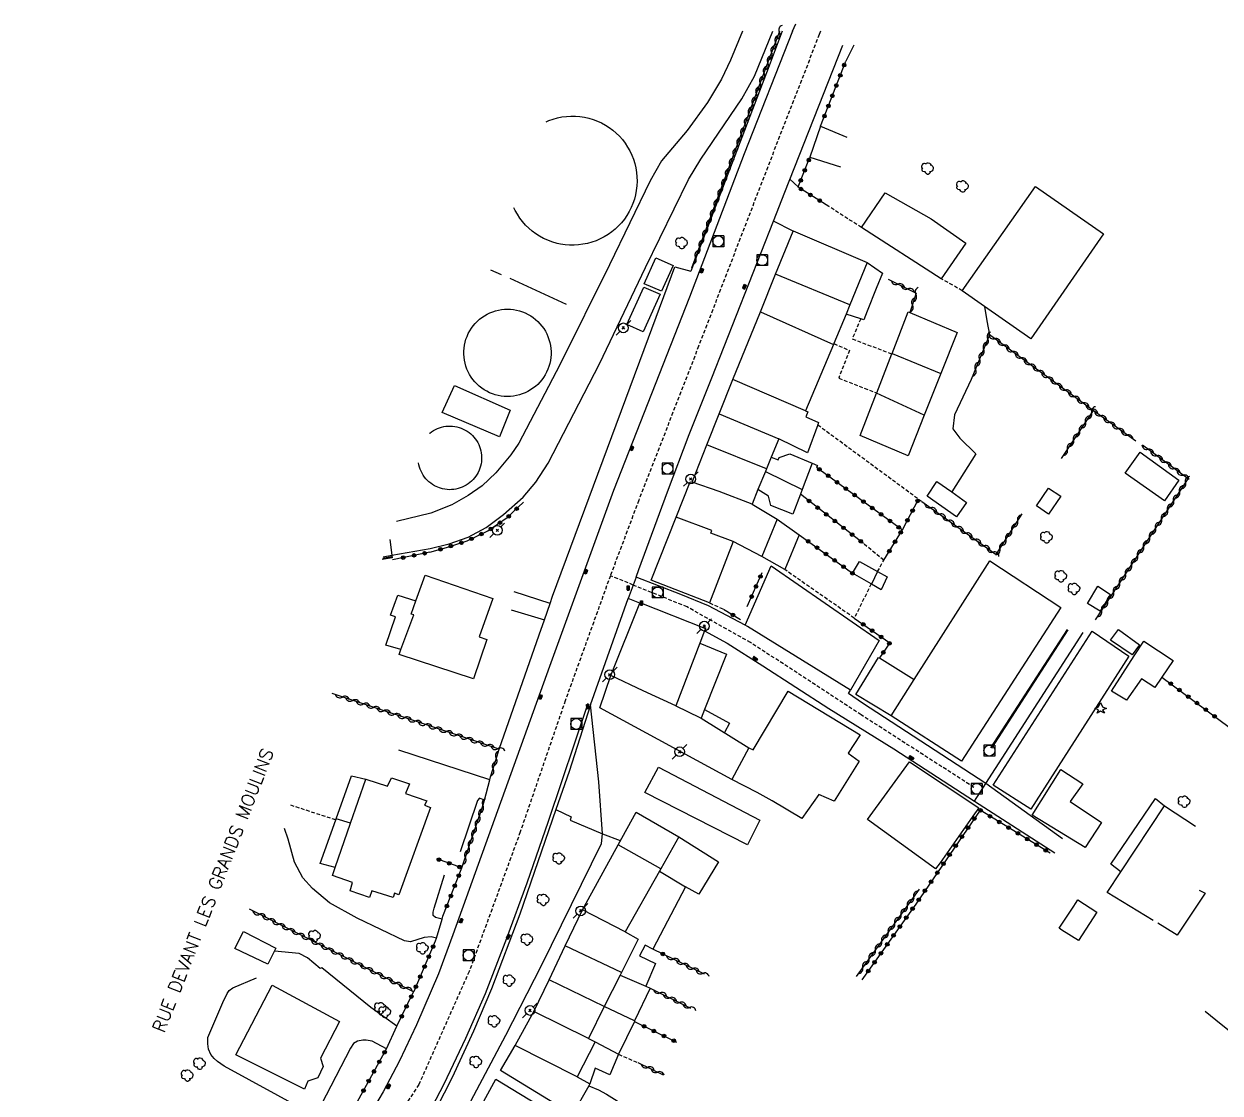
# Model space of a CAD drawing. Header units: millimetres. Extents: x 267000 to 268000, y 124999 to 126000.
# Drawn here: x 267733.1 to 267897.3, y 125525.2 to 125672 of the extents above; entities that cross this region are included whole.
import ezdxf
from ezdxf.enums import TextEntityAlignment as Align

# ---------------------------------------------------------------- set-up
doc = ezdxf.new("R2010")
doc.units = ezdxf.units.MM
doc.linetypes.add('DASHED', pattern=[0.75, 0.5, -0.25])
doc.layers.get('0').update_dxf_attribs({"linetype": 'CONTINUOUS'})
for name, color, linetype in [('W0001', 6, 'DASHED'), ('W0004', 5, 'CONTINUOUS'), ('W0006', 2, 'CONTINUOUS'), ('W0008', 7, 'CONTINUOUS'), ('W0010', 4, 'CONTINUOUS'), ('W0014', 7, 'CONTINUOUS'), ('W0017', 7, 'CONTINUOUS'), ('W0101', 7, 'CONTINUOUS'), ('W0104', 1, 'CONTINUOUS'), ('W0105', 7, 'CONTINUOUS'), ('W0112', 1, 'DASHED'), ('W0120', 7, 'CONTINUOUS'), ('W0300', 7, 'CONTINUOUS'), ('W0303', 7, 'CONTINUOUS'), ('W0310', 3, 'CONTINUOUS'), ('W0323', 7, 'CONTINUOUS'), ('W0401', 7, 'CONTINUOUS'), ('W0420', 7, 'CONTINUOUS'), ('W0473', 7, 'CONTINUOUS'), ('W0989', 7, 'CONTINUOUS'), ('W1102', 7, 'CONTINUOUS')]:
    doc.layers.add(name, color=color, linetype=linetype)
doc.styles.get("Standard").update_dxf_attribs({"font": 'romans.shx', "width": 0.85})

# ---------------------------------------------------------------- blocks, each defined once
blk = doc.blocks.new('T401')
for p, q in [((-0.3, 0.3), (0, 0.3)), ((-0.3, -0.25), (-0.3, 0.3)), ((-0.3, 0.15), (0, 0.15)), ((-0.3, 0), (0, 0)), ((0, 0.3), (0, -0.25)), ((-0.3, -0.15), (0, -0.15)), ((-0.3, -0.25), (-0.3, -0.3)), ((-0.3, -0.3), (0, -0.3)), ((0, -0.3), (0, -0.25))]:
    blk.add_line(p, q)
blk = doc.blocks.new('T420')
for p, q in [((0.75, 0.75), (-0.75, 0.75)), ((-0.75, 0.75), (-0.75, -0.75)), ((0.75, 0.75), (0.75, -0.75)), ((0.75, -0.75), (-0.75, -0.75))]:
    blk.add_line(p, q)
blk.add_ellipse((0, 0), major_axis=(-0.53, 0.53), ratio=1, start_param=3.926991, end_param=10.210176)
blk = doc.blocks.new('T300')
for p, q in [((-0.8, 0.51), (-0.86, 0.34)), ((-0.86, 0.34), (-0.86, 0.17)), ((-0.86, 0.17), (-0.74, 0.06)), ((-0.69, 0.63), (-0.8, 0.51)), ((-0.8, -0.06), (-0.74, 0.06)), ((-0.74, 0.06), (-0.69, 0.11)), ((-0.57, 0.69), (-0.69, 0.63)), ((-0.46, 0.69), (-0.57, 0.69)), ((-0.29, 0.63), (-0.46, 0.69)), ((-0.29, 0.63), (-0.17, 0.74)), ((-0.23, 0.57), (-0.29, 0.63)), ((-0.17, 0.74), (-0.06, 0.8)), ((-0.06, 0.8), (0.06, 0.8)), ((0.06, 0.8), (0.23, 0.74)), ((0.23, 0.74), (0.34, 0.63)), ((0.34, 0.63), (0.4, 0.51)), ((0.46, 0.46), (0.34, 0.46)), ((0.4, 0.51), (0.4, 0.46)), ((0.57, 0.4), (0.46, 0.46)), ((0.57, 0.4), (0.69, 0.29)), ((0.69, 0.29), (0.74, 0.17)), ((0.74, 0.06), (0.69, -0.17)), ((0.74, 0.17), (0.74, 0.06)), ((-0.8, -0.17), (-0.8, -0.06)), ((-0.8, -0.23), (-0.8, -0.17)), ((-0.74, -0.34), (-0.8, -0.23)), ((-0.69, -0.4), (-0.74, -0.34)), ((-0.51, -0.46), (-0.69, -0.4)), ((-0.4, -0.46), (-0.51, -0.46)), ((-0.4, -0.46), (-0.34, -0.46)), ((-0.34, -0.46), (-0.34, -0.4)), ((-0.34, -0.51), (-0.34, -0.46)), ((-0.29, -0.63), (-0.34, -0.51)), ((-0.17, -0.74), (-0.29, -0.63)), ((-0.06, -0.8), (-0.17, -0.74)), ((0.06, -0.8), (-0.06, -0.8)), ((0.17, -0.74), (0.06, -0.8)), ((0.23, -0.69), (0.17, -0.74)), ((0.29, -0.46), (0.23, -0.46)), ((0.29, -0.63), (0.23, -0.69)), ((0.46, -0.4), (0.29, -0.46)), ((0.34, -0.51), (0.29, -0.63)), ((0.34, -0.51), (0.34, -0.46)), ((0.57, -0.34), (0.46, -0.4)), ((0.63, -0.29), (0.57, -0.34)), ((0.69, -0.17), (0.63, -0.29))]:
    blk.add_line(p, q)
blk = doc.blocks.new('T473')
for p, q in [((-0.166667, 0.166667), (0.166667, -0.166667)), ((-0.166667, -0.166667), (0.166667, 0.166667)), ((0.500001, 0.500001), (1.000002, 1.000002)), ((-1.000002, -1.000002), (-0.500001, -0.500001))]:
    blk.add_line(p, q)
blk.add_ellipse((0, 0), major_axis=(0.471405, 0.471405), ratio=1, start_param=5.4977871438, end_param=11.780972451)
blk = doc.blocks.new('T303')
for p, q in [((-0.77, 0), (-0.28, 0.21)), ((-0.28, -0.21), (-0.77, 0)), ((-0.28, 0.21), (0, 0.83)), ((0, 0.83), (0.28, 0.21)), ((0.28, 0.21), (0.83, 0)), ((0.83, 0), (0.28, -0.21)), ((-0.49, -0.63), (-0.28, -0.21)), ((0, -0.35), (-0.49, -0.63)), ((0.56, -0.63), (0, -0.35)), ((0.28, -0.21), (0.56, -0.63))]:
    blk.add_line(p, q)
blk = doc.blocks.new('t323o')
at = {"color": 0, "linetype": 'Continuous'}
for radius in [0.25, 0.15]:
    blk.add_circle((0, 0), radius, dxfattribs=at)
blk = doc.blocks.new('t310o')
at = {"color": 0, "linetype": 'Continuous'}
for centre, start, end in [((-0.5, 0.38), 216.8699, 323.1304), ((0.5, -0.37), 36.8699, 143.1303)]:
    blk.add_arc(centre, 0.625, start, end, dxfattribs=at)

msp = doc.modelspace()

# ---------------------------------------------------------------- linework, layer by layer
at = {"layer": 'W0001'}
for points in [[(267842.46, 125671), (267842.29, 125670.55)], [(267842.29, 125670.55), (267836.57, 125655.86), (267825.73, 125627.76), (267817.51, 125606.59), (267813.61, 125596.24), (267807.41, 125579.08), (267801.23, 125561.05), (267794.21, 125541.88), (267787.31, 125526.38), (267779.29, 125513.93), (267771.13, 125505.66)], [(267863.53, 125567.18), (267848.03, 125577.14), (267832.86, 125587.06), (267824.14, 125591.96), (267816.74, 125594.96), (267813.61, 125596.24)]]:
    msp.add_lwpolyline(points, dxfattribs=at)
at = {"layer": 'W0004'}
for points in [[(267817.15, 125596.02), (267816.74, 125594.96), (267816.05, 125593.12)], [(267865.87, 125572.62), (267876.39, 125588.87)], [(267865.97, 125572.56), (267876.49, 125588.81)], [(267769.77, 125500.55), (267773.07, 125503.19), (267773.34, 125503.42), (267776.8, 125506.38), (267780.41, 125510), (267782.69, 125512.85), (267785.59, 125516.95), (267787.48, 125520.17), (267790.8, 125526.49), (267793.77, 125532.74), (267796.46, 125538.88), (267799.38, 125546.45), (267802.2, 125554.09), (267805.1, 125562.55), (267810.56, 125578.76)], [(267810.87, 125578.52), (267807.93, 125569.34), (267806.14, 125564.16), (267801.16, 125549.77), (267797.31, 125539.52), (267794.82, 125533.71), (267791.89, 125527.36), (267788.59, 125520.9), (267785.69, 125516.06), (267781.96, 125510.96), (267777.98, 125506.79), (267776.98, 125505.93), (267773.69, 125503.07), (267772.81, 125502.31), (267770.03, 125500.12)]]:
    msp.add_lwpolyline(points, dxfattribs=at)
at = {"layer": 'W0006'}
for points in [[(267832.14, 125589.43), (267835.68, 125597.59), (267850.5, 125587.36), (267846.59, 125580.51)], [(267806.14, 125564.16), (267808.22, 125563.14), (267808.11, 125562.65), (267812.55, 125560.79)]]:
    msp.add_lwpolyline(points, dxfattribs=at)
at = {"layer": 'W0008'}
for points in [[(267838.64, 125671), (267839.06, 125672)], [(267826.55, 125588.68), (267829.63, 125586.97), (267834.53, 125583.85), (267843.6, 125578.02), (267852.51, 125572.45), (267863.6, 125565.27), (267865.18, 125567.69), (267848.24, 125578.75), (267846.32, 125580.05), (267846.59, 125580.51), (267832.46, 125589.27), (267832.14, 125589.43), (267827.1, 125592.1), (267823.29, 125593.66), (267817.15, 125596.02)], [(267812.55, 125560.79), (267812.01, 125567.93), (267810.87, 125578.52)]]:
    msp.add_lwpolyline(points, dxfattribs=at)
at = {"layer": 'W0010'}
for points in [[(267797.17, 125638.22), (267798.6, 125637.61)], [(267799.8, 125637.07), (267807.53, 125633.54)], [(267782.36, 125598.66), (267783.56, 125598.86)]]:
    msp.add_lwpolyline(points, dxfattribs=at)
at = {"layer": 'W0014'}
for points in [[(267838.64, 125671), (267831.99, 125654.15), (267824.47, 125634.5), (267814.04, 125607.93), (267805.27, 125583.79), (267791.99, 125546.92), (267790, 125541.59), (267787.01, 125534.57), (267784.66, 125529.63), (267782.43, 125525.38), (267780.04, 125521.36), (267778, 125518.35), (267775.52, 125515.22), (267772.66, 125512.15), (267769.17, 125509.04), (267759.71, 125501.37), (267750.93, 125494.61), (267738.51, 125486.04), (267731, 125481.06), (267728.35, 125478.97), (267724.06, 125475.31)], [(267837.22, 125671), (267835.4, 125666.26), (267824.66, 125638.04)], [(267817.15, 125596.02), (267817.51, 125597.09), (267821.47, 125607.74), (267824.45, 125615.62), (267827.55, 125623.42), (267836.01, 125644.93), (267837.57, 125648.88), (267845.52, 125669.1)], [(267847.02, 125669.09), (267845.94, 125666.91)], [(267842.47, 125657.94), (267841.02, 125653.7)], [(267798.33, 125572.42), (267803.83, 125588.13), (267804.55, 125590.18), (267805.34, 125592.44), (267805.68, 125593.41), (267818.84, 125628.91), (267822.47, 125638.63), (267824.66, 125638.04)], [(267810.87, 125578.52), (267816.05, 125593.12)], [(267817.64, 125592.49), (267816.05, 125593.12)], [(267796.14, 125564.77), (267796.32, 125565.43), (267797.05, 125568.21), (267797.16, 125568.61)], [(267815.14, 125477.15), (267803.25, 125484.68), (267786.98, 125494.5), (267780.57, 125498.57), (267780.51, 125498.74), (267780.67, 125498.96), (267782.5, 125502.09), (267782.8, 125502.64), (267785.58, 125507.69), (267789.27, 125514.33), (267799.25, 125533.15), (267804.17, 125542.73), (267812.4, 125559.48), (267812.55, 125560.79)], [(267812.55, 125560.79), (267814.97, 125559.9)], [(267789.61, 125546.12), (267789.72, 125546.48), (267790.5, 125549.09), (267790.62, 125549.48)], [(267782.85, 125531.27), (267784.31, 125534.39)]]:
    msp.add_lwpolyline(points, dxfattribs=at)
at = {"layer": 'W0017'}
for points in [[(267782.43, 125598.84), (267783.59, 125599.05), (267788.85, 125599.98), (267791.49, 125600.62), (267794.07, 125601.53), (267796.56, 125602.87), (267798.95, 125604.64), (267801.62, 125607.02), (267803.39, 125609.07), (267805.08, 125611.7), (267812.12, 125625.33), (267818.43, 125638.54), (267824.36, 125650.62), (267826.04, 125653.41), (267831.64, 125661.7), (267833.4, 125664.84), (267835.9, 125671)], [(267831.75, 125671), (267830.12, 125667.04), (267828.87, 125664.43), (267826.96, 125661.23), (267824.15, 125657.38), (267820.61, 125653.22), (267819.06, 125650.44), (267813.49, 125638.9), (267806.68, 125625.17), (267801.03, 125614.42), (267799.96, 125612.82), (267797.89, 125610.38), (267795.99, 125608.56), (267794.1, 125607.27), (267791.85, 125605.98), (267788.94, 125604.83), (267784.24, 125603.68)], [(267842.47, 125657.94), (267846.08, 125656.44)], [(267841.02, 125653.7), (267845.22, 125652.36)], [(267839.4, 125649.63), (267838.27, 125650.67)], [(267838.7, 125643.53), (267836.01, 125644.93)], [(267864.99, 125633.22), (267865.32, 125631.24), (267865.65, 125629.31)], [(267863.17, 125623.19), (267860.85, 125618.32), (267860.65, 125616.42), (267861.58, 125615.14), (267863.78, 125612.95), (267860.48, 125607.74)], [(267805.34, 125592.44), (267800.39, 125594.02)], [(267799.99, 125591.54), (267804.55, 125590.18)], [(267875.67, 125560.1), (267865.18, 125567.69), (267878.52, 125588.44)], [(267797.05, 125568.21), (267784.57, 125572.3)], [(267796.32, 125565.43), (267795.63, 125565.68), (267795.36, 125565.38), (267792.98, 125558.33)], [(267863.6, 125565.27), (267874.66, 125558.2)], [(267789.72, 125546.48), (267789, 125546.66), (267788.05, 125546.57), (267786.16, 125545.98), (267785.35, 125546.12), (267778.86, 125549.22), (267775.05, 125551.32), (267772.72, 125553.27), (267771.36, 125554.77), (267770.25, 125556.89), (267769.35, 125560.06), (267768.88, 125561.54)], [(267790.5, 125549.09), (267789.62, 125549.33), (267789.3, 125549.57), (267789.27, 125550.03), (267789.41, 125550.58), (267790.83, 125555.16)], [(267784.31, 125534.39), (267780.72, 125536.97), (267774.01, 125542.42), (267773.78, 125542.29), (267772.03, 125543.79), (267770.9, 125544.37), (267767.5, 125544.69)], [(267771.36, 125522.99), (267760.59, 125528.89), (267759.65, 125529.53), (267759.2, 125529.93), (267758.75, 125530.49), (267758.44, 125531.25), (267758.32, 125531.94), (267758.36, 125532.82), (267760.38, 125537.63), (267760.99, 125538.87), (267761.29, 125539.29), (267761.78, 125539.64), (267765.01, 125541.03)], [(267908.22, 125526.39), (267905.87, 125528.06), (267902.41, 125530.74), (267899.91, 125532.68), (267897.48, 125534.62), (267895.28, 125536.38)], [(267782.85, 125531.27), (267780.88, 125532.32), (267780.09, 125532.46), (267779.64, 125532.47), (267778.91, 125532.32), (267778.35, 125532), (267777.91, 125531.35), (267773.89, 125523.6)]]:
    msp.add_lwpolyline(points, dxfattribs=at)
at = {"layer": 'W0101'}
for points in [[(267871.32, 125628.78), (267864.99, 125633.22), (267861.93, 125635.37), (267871.97, 125649.66), (267881.33, 125643.2)], [(267854.48, 125612.7), (267847.9, 125615.51), (267850.17, 125621.31), (267850.18, 125621.34), (267852.27, 125626.68), (267852.29, 125626.74), (267854.52, 125632.47), (267854.73, 125632.38), (267861.23, 125629.62), (267858.99, 125624.01), (267856.7, 125618.26)], [(267830.44, 125623.2), (267830.44, 125623.2)], [(267840.41, 125618.88), (267840.41, 125618.88)], [(267824.84, 125609.08), (267824.84, 125609.08)], [(267833.06, 125606.04), (267833.06, 125606.04)], [(267830.46, 125600.94), (267830.46, 125600.94)], [(267794.8, 125582.06), (267784.62, 125585.43), (267784.86, 125586.12), (267786.64, 125590.86), (267786.28, 125590.97), (267786.92, 125592.78), (267788.17, 125596.3), (267797.47, 125593.11), (267795.59, 125587.84), (267796.66, 125587.46)], [(267813.69, 125582.52), (267813.69, 125582.52)], [(267822.59, 125578.35), (267822.59, 125578.35)], [(267783.79, 125552.04), (267780.86, 125552.98), (267780.52, 125552.06), (267777.88, 125552.96), (267778.19, 125554.1), (267775.46, 125555.06), (267775.84, 125556.17), (267777.94, 125562.26), (267780.02, 125568.28), (267782.99, 125567.34), (267783.54, 125568.48), (267786.04, 125567.65), (267785.47, 125566.35), (267788.39, 125565.32), (267788.09, 125564.74), (267788.9, 125564.43), (267784.58, 125552.42), (267783.99, 125552.63)], [(267863.39, 125563.21), (267863.39, 125563.21)], [(267858.9, 125556.82), (267858.9, 125556.82)], [(267809.77, 125550.38), (267809.77, 125550.38)], [(267815.64, 125547.34), (267815.64, 125547.34)], [(267891.43, 125546.89), (267891.43, 125546.89)], [(267803.12, 125536.42), (267803.12, 125536.42)], [(267800.56, 125531.74), (267800.56, 125531.74)], [(267810.59, 125532.69), (267810.59, 125532.69)], [(267773.83, 125530.01), (267773.83, 125530.01)], [(267772.08, 125526.84), (267772.08, 125526.84)], [(267809.06, 125527.45), (267809.06, 125527.45)]]:
    msp.add_lwpolyline(points, close=True, dxfattribs=at)
for points in [[(267830.44, 125623.2), (267834.21, 125632.47), (267836.3, 125637.62), (267838.7, 125643.53), (267838.73, 125643.58)], [(267838.73, 125643.58), (267848.89, 125639.23), (267846.5, 125633.42), (267845.97, 125632.13), (267844.28, 125628.11), (267844.23, 125627.99), (267840.41, 125618.88)], [(267824.84, 125609.08), (267826.86, 125614.19), (267828.57, 125618.48), (267830.44, 125623.2)], [(267840.41, 125618.88), (267840.74, 125618.74), (267840.44, 125618.05), (267842.2, 125617.27), (267842.09, 125616.96), (267840.67, 125613.12), (267836.72, 125615.01), (267835.7, 125612.51), (267835.04, 125610.9), (267834.9, 125610.55), (267833.88, 125608.06), (267833.06, 125606.04)], [(267827.23, 125592.5), (267819.21, 125595.62), (267822.63, 125604.26), (267824.57, 125609.15), (267824.84, 125609.08)], [(267833.06, 125606.04), (267836.52, 125604.02), (267834.42, 125598.89), (267830.46, 125600.94)], [(267830.46, 125600.94), (267827.23, 125592.5)], [(267852.16, 125576.98), (267855.33, 125581.98), (267865.7, 125598.29), (267875.46, 125591.86), (267861.84, 125570.77)], [(267813.69, 125582.52), (267817.64, 125592.49), (267817.66, 125592.54), (267826.66, 125588.98)], [(267826.66, 125588.98), (267826.55, 125588.68), (267825.9, 125586.99), (267822.59, 125578.35)], [(267812.15, 125578.1), (267813.69, 125582.52)], [(267822.59, 125578.35), (267825.89, 125576.76), (267826.07, 125576.66), (267832.61, 125572.61), (267830.29, 125568.25), (267812.15, 125578.1)], [(267861.84, 125570.77), (267852.16, 125576.98)], [(267858.9, 125556.82), (267858.23, 125556), (267848.91, 125562.76), (267854.7, 125570.69)], [(267854.7, 125570.69), (267864.19, 125564.38)], [(267864.19, 125564.38), (267863.39, 125563.21)], [(267888.15, 125548.9), (267881.84, 125552.76), (267883.72, 125555.6), (267889.71, 125564.64), (267893.95, 125561.86)], [(267809.77, 125550.38), (267814.68, 125559.29), (267817.16, 125563.78)], [(267817.16, 125563.78), (267823.01, 125560.38), (267820.53, 125556), (267820.34, 125555.66), (267815.64, 125547.34)], [(267863.39, 125563.21), (267858.9, 125556.82)], [(267894.44, 125553.04), (267895.29, 125552.63), (267891.53, 125547.02), (267891.43, 125546.89)], [(267803.12, 125536.42), (267805.19, 125540.77), (267807.42, 125545.44), (267809.77, 125550.38)], [(267891.43, 125546.89), (267891.09, 125547.1), (267888.77, 125548.52)], [(267815.64, 125547.34), (267817.42, 125546.33), (267815.14, 125541.77), (267814.95, 125541.4), (267812.78, 125537.07), (267810.59, 125532.69)], [(267772.08, 125526.84), (267771.6, 125525.76), (267762.16, 125530.47), (267767.19, 125540.01), (267776.4, 125535.01), (267773.83, 125530.01)], [(267800.56, 125531.74), (267803.12, 125536.42)], [(267798.54, 125528.31), (267800.56, 125531.74)], [(267810.59, 125532.69), (267811.52, 125532.22), (267809.06, 125527.45)], [(267773.83, 125530.01), (267774.17, 125528.86), (267773.43, 125527.3), (267772.08, 125526.84)], [(267809.06, 125527.45), (267810.77, 125526.47), (267810.66, 125526.2), (267808.41, 125522.26), (267798.54, 125528.31)], [(267793.24, 125518.64), (267797.89, 125527.11)], [(267797.89, 125527.11), (267806.97, 125521.57), (267804.68, 125517.65)]]:
    msp.add_lwpolyline(points, dxfattribs=at)
at = {"layer": 'W0104'}
for points in [[(267804.79, 125658.57), (267805.18, 125658.74), (267805.76, 125658.94), (267806.36, 125659.11), (267806.96, 125659.23), (267807.58, 125659.31), (267808.2, 125659.34), (267808.81, 125659.34), (267809.43, 125659.29), (267810.04, 125659.2), (267810.65, 125659.06), (267811.24, 125658.88), (267811.82, 125658.66), (267812.38, 125658.41), (267812.92, 125658.11), (267813.45, 125657.78), (267813.94, 125657.41), (267814.41, 125657.01), (267814.85, 125656.57), (267815.26, 125656.11), (267815.64, 125655.62), (267815.98, 125655.1), (267816.28, 125654.56), (267816.55, 125654), (267816.77, 125653.42), (267816.96, 125652.83), (267817.1, 125652.23), (267817.2, 125651.62), (267817.26, 125651.01), (267817.27, 125650.39), (267817.25, 125649.77), (267817.17, 125649.15), (267817.06, 125648.55), (267816.9, 125647.95), (267816.71, 125647.36), (267816.47, 125646.79), (267816.19, 125646.24), (267815.88, 125645.7), (267815.53, 125645.2), (267815.14, 125644.71), (267814.72, 125644.26), (267814.27, 125643.83), (267813.79, 125643.44), (267813.29, 125643.08), (267812.76, 125642.76), (267812.21, 125642.47), (267811.64, 125642.23), (267811.06, 125642.02), (267810.46, 125641.86), (267809.85, 125641.74), (267809.24, 125641.65), (267808.62, 125641.62)], [(267808.62, 125641.62), (267808.01, 125641.63), (267807.39, 125641.68), (267806.78, 125641.77), (267806.3, 125641.87), (267805.58, 125642.08), (267805, 125642.3), (267804.44, 125642.56), (267803.9, 125642.85), (267803.37, 125643.19), (267802.88, 125643.55), (267802.41, 125643.96), (267801.97, 125644.39), (267801.56, 125644.86), (267801.18, 125645.35), (267800.84, 125645.86), (267800.54, 125646.4), (267800.37, 125646.76)], [(267848.89, 125639.23), (267850.97, 125637.76), (267850.12, 125635.69)], [(267850.12, 125635.69), (267848.87, 125632.54)], [(267850.12, 125635.69), (267850.12, 125635.69)], [(267848.87, 125632.54), (267848.43, 125631.37), (267847.98, 125631.51), (267845.97, 125632.13)], [(267848.87, 125632.54), (267848.87, 125632.54)], [(267788.77, 125615.76), (267788.82, 125615.81), (267789.07, 125616), (267789.32, 125616.16), (267789.59, 125616.31), (267789.87, 125616.44), (267790.15, 125616.55), (267790.44, 125616.64), (267790.74, 125616.71), (267791.04, 125616.75), (267791.34, 125616.78), (267791.65, 125616.78), (267791.95, 125616.77), (267792.26, 125616.73), (267792.55, 125616.67), (267792.85, 125616.59), (267793.14, 125616.49), (267793.42, 125616.37), (267793.69, 125616.23), (267793.95, 125616.08), (267794.2, 125615.9), (267794.44, 125615.71), (267794.66, 125615.5), (267794.87, 125615.28), (267795.06, 125615.04), (267795.23, 125614.79), (267795.39, 125614.53), (267795.53, 125614.26), (267795.65, 125613.98), (267795.74, 125613.69), (267795.82, 125613.4), (267795.88, 125613.1), (267795.92, 125612.79), (267795.93, 125612.49), (267795.93, 125612.18), (267795.9, 125611.88), (267795.85, 125611.58), (267795.78, 125611.28), (267795.7, 125610.99), (267795.59, 125610.71), (267795.46, 125610.43), (267795.31, 125610.16), (267795.14, 125609.91), (267794.96, 125609.67), (267794.76, 125609.44), (267794.54, 125609.22), (267794.31, 125609.02), (267794.07, 125608.84), (267793.81, 125608.67), (267793.55, 125608.52), (267793.27, 125608.4), (267792.98, 125608.29), (267792.69, 125608.2), (267792.4, 125608.13), (267792.1, 125608.08), (267791.79, 125608.06), (267791.49, 125608.05)], [(267791.49, 125608.05), (267791.18, 125608.07), (267790.88, 125608.1), (267790.58, 125608.16), (267790.29, 125608.24), (267790.13, 125608.29), (267789.45, 125608.6), (267789.19, 125608.76), (267788.94, 125608.93), (267788.7, 125609.12), (267788.48, 125609.33), (267788.27, 125609.56), (267788.08, 125609.79), (267787.9, 125610.04), (267787.75, 125610.3), (267787.61, 125610.58), (267787.49, 125610.86), (267787.39, 125611.15), (267787.31, 125611.44), (267787.26, 125611.73)], [(267835.7, 125612.51), (267836.65, 125612.13), (267836.78, 125612.49), (267838.23, 125612.97), (267841.34, 125611.68), (267839.95, 125608.06)], [(267834.9, 125610.55), (267839.95, 125608.06)], [(267839.95, 125608.06), (267839.7, 125607.42), (267838.66, 125604.71), (267835.62, 125605.9), (267835.34, 125607.18), (267833.88, 125608.06)], [(267836.52, 125604.02), (267839.55, 125601.85), (267837.55, 125597.07), (267834.42, 125598.89)], [(267849.45, 125595.09), (267849.43, 125595.1), (267846.85, 125596.58), (267847.83, 125598.2), (267850.3, 125596.81)], [(267850.3, 125596.81), (267849.45, 125595.09)], [(267850.3, 125596.81), (267851.62, 125596.08), (267850.77, 125594.32), (267849.45, 125595.09)], [(267784.11, 125590.57), (267783.42, 125590.81), (267784.42, 125593.58), (267786.92, 125592.78)], [(267784.86, 125586.12), (267782.76, 125586.71), (267784.11, 125590.57)], [(267784.11, 125590.57), (267784.11, 125590.57)], [(267825.9, 125586.99), (267829.56, 125585.46), (267826.55, 125577.88), (267826.07, 125576.66)], [(267852.16, 125576.98), (267847.3, 125579.95), (267850.42, 125585.03), (267850.58, 125584.94), (267855.33, 125581.98)], [(267833.2, 125572.31), (267838.03, 125580.37), (267847.89, 125574.4), (267846.25, 125571.85), (267847.78, 125570.78), (267844.33, 125565.27), (267842.23, 125566.21)], [(267832.61, 125572.61), (267833.2, 125572.31)], [(267833.2, 125572.31), (267833.2, 125572.31)], [(267775.94, 125562.85), (267778.05, 125568.78), (267780.02, 125568.28)], [(267833.75, 125566.45), (267830.29, 125568.25)], [(267835.81, 125565.34), (267833.75, 125566.45)], [(267833.75, 125566.45), (267833.75, 125566.45)], [(267842.23, 125566.21), (267839.89, 125562.92), (267835.81, 125565.34)], [(267842.23, 125566.21), (267842.23, 125566.21)], [(267883.72, 125555.6), (267882.33, 125556.61), (267888.47, 125565.67), (267889.71, 125564.64)], [(267835.81, 125565.34), (267835.81, 125565.34)], [(267775.84, 125556.17), (267773.75, 125556.7), (267775.9, 125562.72), (267775.94, 125562.85)], [(267777.94, 125562.26), (267775.94, 125562.85)], [(267823.01, 125560.38), (267828.44, 125556.97), (267825.76, 125552.53), (267823.93, 125553.54)], [(267820.34, 125555.66), (267823.93, 125553.54), (267819.42, 125544.95), (267818.4, 125545.52)], [(267823.93, 125553.54), (267823.93, 125553.54)], [(267818.4, 125545.52), (267817.6, 125544.05)], [(267818.4, 125545.52), (267818.4, 125545.52)], [(267817.6, 125544.05), (267819.79, 125542.97), (267818.47, 125539.89)], [(267817.6, 125544.05), (267817.6, 125544.05)], [(267814.95, 125541.4), (267818.47, 125539.89)], [(267818.47, 125539.89), (267819.09, 125539.62), (267816.92, 125535.1)], [(267816.92, 125535.1), (267812.78, 125537.07)], [(267816.92, 125535.1), (267816.9, 125535.04), (267814.73, 125530.53)], [(267811.52, 125532.22), (267814.73, 125530.53), (267813.55, 125527.72), (267811.52, 125528.63)], [(267814.73, 125530.53), (267814.73, 125530.53)], [(267811.52, 125528.63), (267810.77, 125526.47)], [(267811.52, 125528.63), (267811.52, 125528.63)], [(267810.66, 125526.2), (267812, 125525.66), (267813.09, 125525.03), (267814.56, 125524.15), (267812.41, 125520.24), (267810.91, 125521.21), (267810.7, 125520.82), (267808.41, 125522.26)]]:
    msp.add_lwpolyline(points, dxfattribs=at)
for points in [[(267859.02, 125637.02), (267848.09, 125644.03), (267851.34, 125648.82), (267857.67, 125645.26), (267862.4, 125641.91)], [(267820.65, 125635.29), (267818.26, 125636.31), (267819.85, 125639.87), (267822.21, 125638.82)], [(267818.12, 125629.73), (267815.86, 125630.71), (267818.22, 125635.85), (267820.45, 125634.9)], [(267799.46, 125620.85), (267799.04, 125620.86), (267798.62, 125620.91), (267798.21, 125620.98), (267797.81, 125621.08), (267797.54, 125621.17), (267797.02, 125621.37), (267796.65, 125621.56), (267796.29, 125621.77), (267795.94, 125622), (267795.61, 125622.26), (267795.3, 125622.54), (267795.01, 125622.84), (267794.74, 125623.16), (267794.5, 125623.5), (267794.28, 125623.86), (267794.08, 125624.23), (267793.91, 125624.61), (267793.77, 125625.01), (267793.66, 125625.41), (267793.57, 125625.82), (267793.52, 125626.23), (267793.49, 125626.65), (267793.49, 125627.07), (267793.52, 125627.48), (267793.58, 125627.9), (267793.67, 125628.31), (267793.78, 125628.71), (267793.93, 125629.1), (267794.1, 125629.48), (267794.3, 125629.85), (267794.52, 125630.21), (267794.77, 125630.54), (267795.04, 125630.86), (267795.33, 125631.16), (267795.64, 125631.44), (267795.97, 125631.7), (267796.32, 125631.93), (267796.68, 125632.14), (267797.06, 125632.32), (267797.45, 125632.48), (267797.84, 125632.61), (267798.25, 125632.71), (267798.66, 125632.78), (267799.08, 125632.82), (267799.5, 125632.83), (267799.91, 125632.82), (267800.33, 125632.77), (267800.74, 125632.7), (267801.15, 125632.6), (267801.54, 125632.46), (267801.93, 125632.31), (267802.31, 125632.12), (267802.67, 125631.91), (267803.02, 125631.68), (267803.34, 125631.42), (267803.65, 125631.14), (267803.94, 125630.84), (267804.21, 125630.51), (267804.46, 125630.18), (267804.68, 125629.82), (267804.87, 125629.45), (267805.04, 125629.07), (267805.18, 125628.67), (267805.3, 125628.27), (267805.38, 125627.86), (267805.44, 125627.45), (267805.47, 125627.03), (267805.47, 125626.61), (267805.44, 125626.19), (267805.38, 125625.78), (267805.29, 125625.37), (267805.17, 125624.97), (267805.03, 125624.58), (267804.86, 125624.2), (267804.66, 125623.83), (267804.44, 125623.47), (267804.19, 125623.13), (267803.92, 125622.82), (267803.63, 125622.51), (267803.32, 125622.24), (267802.98, 125621.98), (267802.64, 125621.75), (267802.28, 125621.54), (267801.9, 125621.36), (267801.51, 125621.2), (267801.11, 125621.07), (267800.71, 125620.97), (267800.29, 125620.9), (267799.88, 125620.86)], [(267798.4, 125615.29), (267790.53, 125618.63), (267792.2, 125622.34), (267799.86, 125618.97)], [(267889.7, 125606.51), (267884.29, 125610.33), (267886.37, 125613.21), (267891.67, 125609.36)], [(267861.15, 125604.3), (267857.11, 125607.15), (267858.45, 125609.19), (267860.48, 125607.74), (267862.53, 125606.27)], [(267873.79, 125604.71), (267872.11, 125605.85), (267873.75, 125608.28), (267875.44, 125607.17)], [(267880.84, 125591.35), (267879.14, 125592.4), (267880.52, 125594.78), (267882.28, 125593.67)], [(267871.34, 125564.2), (267866.15, 125567.49), (267879.76, 125588.63), (267884.81, 125585.21)], [(267885.27, 125585.36), (267882.26, 125587.38), (267883.37, 125588.83), (267886.28, 125586.76)], [(267884.48, 125579.16), (267882.41, 125580.4), (267885.53, 125585.23), (267886.88, 125587.27), (267890.89, 125584.58), (267889.35, 125582.32), (267888.38, 125580.89), (267886.53, 125582.1)], [(267832.45, 125559.29), (267818.33, 125566.47), (267820.24, 125569.96), (267834.13, 125562.69)], [(267878.8, 125558.91), (267871.52, 125563.34), (267875.48, 125569.61), (267878.48, 125567.66), (267876.74, 125565.22), (267881.05, 125562.37)], [(267877.9, 125546.15), (267875.6, 125547.59), (267875.21, 125547.83), (267875.68, 125548.54), (267877.24, 125550.88), (267877.47, 125551.23), (267877.79, 125551.72), (267880.42, 125550.04)], [(267766.58, 125542.9), (267762.04, 125545.07), (267763.22, 125547.38), (267767.67, 125545.11)]]:
    msp.add_lwpolyline(points, close=True, dxfattribs=at)
at = {"layer": 'W0105'}
msp.add_lwpolyline([(267826.55, 125577.88), (267829.95, 125575.97), (267829.28, 125574.69)], dxfattribs=at)
at = {"layer": 'W0112'}
for points in [[(267848.09, 125644.03), (267843.62, 125646.95)], [(267861.93, 125635.37), (267859.02, 125637.02)], [(267847.98, 125631.51), (267846.83, 125628.76), (267852.27, 125626.68)], [(267844.28, 125628.11), (267846.44, 125627.16), (267844.98, 125623.37), (267850.18, 125621.34)], [(267842.07, 125616.98), (267842.09, 125616.96), (267855.94, 125606.77), (267856.38, 125606.45)], [(267850.3, 125596.81), (267851.15, 125598.35), (267848.35, 125600.68)], [(267849.43, 125595.1), (267847.1, 125590.42), (267837.55, 125597.07)], [(267827.23, 125592.5), (267829.16, 125591.65)], [(267775.9, 125562.72), (267769.66, 125564.73)], [(267814.73, 125530.53), (267817.39, 125529.38)]]:
    msp.add_lwpolyline(points, dxfattribs=at)
at = {"layer": 'W0120'}
msp.add_lwpolyline([(267783.31, 125601.19), (267783.59, 125599.05), (267783.64, 125598.7), (267782.29, 125598.48)], dxfattribs=at)
at = {"layer": 'W0310'}
for points in [[(267824.8, 125638.53), (267835.14, 125666.42), (267836.88, 125671)], [(267851.75, 125636.95), (267855.61, 125635.02), (267854.73, 125632.38), (267854.72, 125632.34)], [(267885.76, 125614.7), (267879.91, 125618.94), (267865.65, 125629.31), (267863.17, 125623.19)], [(267879.91, 125618.94), (267875.53, 125612.35)], [(267880.23, 125590.2), (267892.93, 125609.54), (267886.67, 125614.16)], [(267856.38, 125606.45), (267866.58, 125599.15), (267870.17, 125604.73)], [(267797.16, 125568.61), (267797.87, 125570.93), (267798.33, 125572.42), (267792.6, 125574.33), (267775.4, 125580.06)], [(267793.22, 125556.14), (267796.14, 125564.77)], [(267856.02, 125553.18), (267847.35, 125541.22)], [(267786.6, 125539.1), (267764.08, 125550.43)], [(267826.54, 125541.51), (267820.88, 125544.27)], [(267819.09, 125539.62), (267824.63, 125536.86)], [(267817.39, 125529.38), (267820.86, 125527.7)]]:
    msp.add_lwpolyline(points, dxfattribs=at)
at = {"layer": 'W0323'}
for points in [[(267842.47, 125657.94), (267845.94, 125666.91)], [(267843.62, 125646.95), (267839.38, 125649.57), (267839.4, 125649.63), (267841.02, 125653.7)], [(267841.34, 125611.68), (267842.03, 125611.38), (267841.93, 125611.12), (267853.7, 125602.52)], [(267848.35, 125600.68), (267839.7, 125607.42)], [(267853.7, 125602.52), (267855.94, 125606.77)], [(267788.84, 125599.47), (267791.12, 125600.1), (267793.96, 125601.02), (267796.8, 125602.4), (267799.46, 125604.21), (267801.68, 125606.35)], [(267839.55, 125601.85), (267846.85, 125596.58)], [(267851.15, 125598.35), (267853.7, 125602.52)], [(267788.84, 125599.47), (267783.7, 125598.44)], [(267832.41, 125592.01), (267834.45, 125596.69)], [(267829.16, 125591.65), (267831.48, 125590.21)], [(267847.1, 125590.42), (267851.96, 125587), (267850.58, 125584.94)], [(267889.35, 125582.32), (267914.06, 125563.96)], [(267874.01, 125558.14), (267864.38, 125564.05), (267855.54, 125551.13), (267848.15, 125540.73)], [(267790.62, 125549.48), (267793.22, 125556.14), (267789.8, 125557.35)], [(267784.31, 125534.39), (267786.6, 125539.1), (267786.65, 125539.2), (267789.61, 125546.12)], [(267820.88, 125544.27), (267819.44, 125544.95)], [(267816.9, 125535.04), (267819.61, 125533.69)], [(267819.61, 125533.69), (267822.71, 125532.19)], [(267732.24, 125485.14), (267745.6, 125493.04), (267748.74, 125495.31), (267765.47, 125508.88), (267770.65, 125513.87), (267777.39, 125521.28), (267782.85, 125531.27)]]:
    msp.add_lwpolyline(points, dxfattribs=at)
at = {"layer": 'W1102'}
for points in [[(267846.5, 125633.42), (267836.3, 125637.62)], [(267834.21, 125632.47), (267844.23, 125627.99)], [(267852.29, 125626.74), (267858.99, 125624.01)], [(267840.41, 125618.88), (267830.44, 125623.2)], [(267856.7, 125618.26), (267850.17, 125621.31)], [(267828.57, 125618.48), (267836.72, 125615.01)], [(267835.04, 125610.9), (267826.86, 125614.19)], [(267833.06, 125606.04), (267828.53, 125607.79), (267824.84, 125609.08)], [(267830.46, 125600.94), (267827.4, 125602.1), (267827.54, 125602.46), (267822.63, 125604.26)], [(267822.59, 125578.35), (267818.1, 125580.42), (267813.69, 125582.52)], [(267820.53, 125556), (267814.68, 125559.29)], [(267815.64, 125547.34), (267809.77, 125550.38)], [(267815.14, 125541.77), (267807.42, 125545.44)], [(267812.78, 125537.07), (267805.19, 125540.77)], [(267810.59, 125532.69), (267803.12, 125536.42)], [(267809.06, 125527.45), (267800.56, 125531.74)]]:
    msp.add_lwpolyline(points, dxfattribs=at)

# ---------------------------------------------------------------- block references
at = {"layer": 'W0300', "rotation": 359.9999899820874}
for p in [(267857.2, 125652.14), (267862, 125649.68), (267823.43, 125641.9), (267873.52, 125601.5), (267875.49, 125596.15), (267877.31, 125594.42), (267892.44, 125565.2), (267806.55, 125557.41), (267804.42, 125551.73), (267773.04, 125546.76), (267802.19, 125546.28), (267787.83, 125545.07), (267799.73, 125540.64), (267782.06, 125536.85), (267782.68, 125536.32), (267797.67, 125535.05), (267757.24, 125529.24), (267795.18, 125529.47), (267755.55, 125527.6)]:
    msp.add_blockref('T300', p, dxfattribs=at)
at = {"layer": 'W0303', "rotation": 359.9999899820874}
msp.add_blockref('T303', (267880.92, 125578.01), dxfattribs=at)
at = {"layer": 'W0310'}
for p, rotation in [((267836.83, 125670.87), 69.22887742962278), ((267836.29, 125669.46), 69.22887742962278), ((267835.23, 125666.66), 69.22887742962278), ((267835.76, 125668.06), 69.22887742962278), ((267834.71, 125665.25), 69.6637515642918), ((267834.19, 125663.85), 69.6637515642918), ((267833.66, 125662.44), 69.6637515642918), ((267833.14, 125661.03), 69.6637515642918), ((267832.1, 125658.22), 69.6637515642918), ((267832.62, 125659.63), 69.6637515642918), ((267831.58, 125656.81), 69.6637515642918), ((267831.06, 125655.41), 69.6637515642918), ((267830.54, 125654), 69.6637515642918), ((267830.02, 125652.6), 69.6637515642918), ((267829.49, 125651.19), 69.6637515642918), ((267828.45, 125648.38), 69.6637515642918), ((267828.97, 125649.78), 69.6637515642918), ((267827.93, 125646.97), 69.6637515642918), ((267827.41, 125645.56), 69.6637515642918), ((267826.89, 125644.16), 69.6637515642918), ((267826.37, 125642.75), 69.6637515642918), ((267825.85, 125641.34), 69.6637515642918), ((267825.32, 125639.94), 69.6637515642918), ((267853.09, 125636.28), 333.5181756696492), ((267854.44, 125635.61), 333.5181756696492), ((267855.55, 125634.84), 251.7015777960474), ((267855.08, 125633.42), 251.7015777960474), ((267865.42, 125628.76), 247.9729669853798), ((267864.86, 125627.36), 247.9729669853798), ((267866.37, 125628.78), 143.9902995876364), ((267867.59, 125627.9), 143.9902995876364), ((267864.3, 125625.97), 247.9729669853798), ((267868.8, 125627.02), 143.9902995876364), ((267870.01, 125626.14), 143.9902995876364), ((267863.73, 125624.58), 247.9729669853798), ((267871.23, 125625.26), 143.9902995876364), ((267872.44, 125624.38), 143.9902995876364), ((267873.65, 125623.49), 143.9902995876364), ((267874.87, 125622.61), 143.9902995876364), ((267876.08, 125621.73), 143.9902995876364), ((267877.29, 125620.85), 143.9902995876364), ((267878.51, 125619.97), 143.9902995876364), ((267879.72, 125619.08), 143.9902995876364), ((267878.85, 125617.35), 236.336023446682), ((267879.68, 125618.6), 236.336023446682), ((267880.93, 125618.2), 143.9866199667972), ((267878.02, 125616.1), 236.336023446682), ((267882.15, 125617.32), 143.9866199667972), ((267883.36, 125616.44), 143.9866199667972), ((267877.19, 125614.85), 236.336023446682), ((267884.57, 125615.56), 143.9866199667972), ((267876.36, 125613.6), 236.336023446682), ((267887.41, 125613.61), 143.588482393385), ((267888.62, 125612.72), 143.588482393385), ((267889.83, 125611.83), 143.588482393385), ((267891.03, 125610.94), 143.588482393385), ((267892.24, 125610.05), 143.588482393385), ((267892.58, 125609.01), 56.72123112953768), ((267891.75, 125607.75), 56.72123112953768), ((267890.93, 125606.5), 56.72123112953768), ((267857.6, 125605.57), 324.442143525027), ((267858.82, 125604.7), 324.442143525027), ((267890.11, 125605.24), 56.72123112953768), ((267860.04, 125603.83), 324.442143525027), ((267861.26, 125602.96), 324.442143525027), ((267868.72, 125602.48), 57.26581166671913), ((267869.53, 125603.74), 57.26581166671913), ((267888.46, 125602.74), 56.72123112953768), ((267889.29, 125603.99), 56.72123112953768), ((267862.48, 125602.08), 324.442143525027), ((267863.7, 125601.21), 324.442143525027), ((267867.91, 125601.22), 57.26581166671913), ((267887.64, 125601.48), 56.72123112953768), ((267864.92, 125600.34), 324.442143525027), ((267866.14, 125599.47), 324.442143525027), ((267867.1, 125599.96), 57.26581166671913), ((267886.82, 125600.23), 56.72123112953768), ((267885.17, 125597.72), 56.72123112953768), ((267885.99, 125598.97), 56.72123112953768), ((267884.35, 125596.47), 56.72123112953768), ((267883.52, 125595.21), 56.72123112953768), ((267881.88, 125592.7), 56.72123112953768), ((267882.7, 125593.96), 56.72123112953768), ((267881.06, 125591.45), 56.72123112953768), ((267776.82, 125579.58), 161.5902464172391), ((267778.24, 125579.11), 161.5902464172391), ((267779.67, 125578.64), 161.5902464172391), ((267781.09, 125578.16), 161.5902464172391), ((267782.51, 125577.69), 161.5902464172391), ((267783.93, 125577.21), 161.5902464172391), ((267785.36, 125576.74), 161.5902464172391), ((267786.78, 125576.27), 161.5902464172391), ((267788.2, 125575.79), 161.5902464172391), ((267789.63, 125575.32), 161.5902464172391), ((267791.05, 125574.85), 161.5902464172391), ((267792.47, 125574.37), 161.5902464172391), ((267793.9, 125573.9), 161.5890443831379), ((267795.32, 125573.42), 161.5890443831379), ((267796.74, 125572.95), 161.5890443831379), ((267798.17, 125572.48), 161.5890443831379), ((267797.5, 125569.72), 72.86428955230639), ((267797.94, 125571.15), 72.85407580334589), ((267796.11, 125564.67), 71.26865861398741), ((267795.63, 125563.24), 71.26865861398741), ((267795.14, 125561.82), 71.26865861398741), ((267794.66, 125560.4), 71.26865861398741), ((267794.18, 125558.98), 71.26865861398741), ((267793.7, 125557.56), 71.26865861398741), ((267855.27, 125552.15), 234.0926988243123), ((267854.39, 125550.94), 234.0926988243123), ((267765.42, 125549.75), 153.3022047116922), ((267766.76, 125549.08), 153.3022047116922), ((267852.63, 125548.51), 234.0926988243123), ((267853.51, 125549.72), 234.0926988243123), ((267768.1, 125548.4), 153.3022047116922), ((267769.44, 125547.73), 153.3022047116922), ((267770.78, 125547.06), 153.3022047116922), ((267851.75, 125547.29), 234.0926988243123), ((267772.12, 125546.38), 153.3022047116922), ((267773.46, 125545.71), 153.3022047116922), ((267850.87, 125546.08), 234.0926988243123), ((267774.8, 125545.03), 153.3022047116922), ((267776.14, 125544.36), 153.3022047116922), ((267777.48, 125543.69), 153.3022047116922), ((267822.23, 125543.61), 153.9500459876948), ((267849.11, 125543.65), 234.0926988243123), ((267849.99, 125544.86), 234.0926988243123), ((267778.82, 125543.01), 153.3022047116922), ((267780.16, 125542.34), 153.3022047116922), ((267823.58, 125542.95), 153.9500459876948), ((267824.92, 125542.29), 153.9500459876948), ((267848.23, 125542.43), 234.0926988243123), ((267781.5, 125541.66), 153.3022047116922), ((267782.84, 125540.99), 153.3022047116922), ((267784.18, 125540.32), 153.3022047116922), ((267826.27, 125541.64), 153.9500459876948), ((267785.52, 125539.64), 153.3022047116922), ((267820.43, 125538.95), 333.5262418615649), ((267821.77, 125538.29), 333.5262418615649), ((267823.12, 125537.62), 333.5262418615649), ((267824.46, 125536.95), 333.5262418615649), ((267818.74, 125528.73), 334.2205672368102), ((267820.09, 125528.08), 334.2205672368102)]:
    msp.add_blockref('t310o', p, dxfattribs=dict(at, rotation=rotation))
at = {"layer": 'W0323'}
for p, rotation in [((267845.71, 125666.34), 68.88248192700772), ((267845.17, 125664.94), 68.88248192700772), ((267844.63, 125663.54), 68.88248192700772), ((267843.55, 125660.74), 68.88248192700772), ((267844.09, 125662.14), 68.88248192700772), ((267843.01, 125659.34), 68.88248192700772), ((267840.86, 125653.3), 68.34687370201218), ((267840.3, 125651.91), 68.34687370201218), ((267839.75, 125650.51), 68.34687370201218), ((267839.79, 125649.32), 148.272134967632), ((267841.07, 125648.53), 148.272134967632), ((267842.35, 125647.74), 148.272134967632), ((267842.31, 125610.84), 323.8512159977325), ((267843.52, 125609.96), 323.8512159977325), ((267844.73, 125609.07), 323.8512159977325), ((267845.94, 125608.19), 323.8512159977325), ((267840.89, 125606.5), 142.0727341711104), ((267847.15, 125607.3), 323.8512159977325), ((267848.36, 125606.42), 323.8512159977325), ((267855.8, 125606.5), 62.13372311280689), ((267800.74, 125605.44), 43.87310117683992), ((267842.07, 125605.58), 142.0727341711104), ((267849.57, 125605.53), 323.8512159977325), ((267855.1, 125605.17), 62.13372311280689), ((267798.45, 125603.52), 34.30362699418466), ((267799.66, 125604.4), 43.87310117683992), ((267843.25, 125604.65), 142.0727341711104), ((267844.44, 125603.73), 142.0727341711104), ((267850.78, 125604.65), 323.8512159977325), ((267852, 125603.76), 323.8512159977325), ((267854.4, 125603.85), 62.13372311280689), ((267795.89, 125601.96), 25.85203062634753), ((267797.21, 125602.67), 34.30362699418466), ((267845.62, 125602.81), 142.0727341711104), ((267846.8, 125601.89), 142.0727341711104), ((267853.21, 125602.88), 323.8512159977325), ((267853.49, 125602.19), 58.56987874664183), ((267790.29, 125599.87), 15.46569362362569), ((267791.72, 125600.3), 17.93705398854061), ((267793.15, 125600.76), 17.93705398854061), ((267794.55, 125601.3), 25.85203062634753), ((267840.77, 125600.97), 324.1864193360109), ((267841.98, 125600.09), 324.1864193360109), ((267847.99, 125600.97), 142.0727341711104), ((267852.71, 125600.91), 58.56987874664183), ((267785.17, 125598.73), 191.3377865212206), ((267786.64, 125599.03), 191.3377865212206), ((267788.11, 125599.32), 191.3377865212206), ((267843.2, 125599.22), 324.1864193360109), ((267844.41, 125598.34), 324.1864193360109), ((267851.93, 125599.63), 58.56987874664183), ((267845.63, 125597.46), 324.1864193360109), ((267846.85, 125596.58), 324.1864193360109), ((267834.21, 125596.13), 66.43296243823404), ((267833.01, 125593.38), 66.43296243823404), ((267833.61, 125594.76), 66.43296243823404), ((267830.44, 125590.86), 328.0858414040294), ((267848.33, 125589.56), 324.8348191883569), ((267849.55, 125588.7), 324.8348191883569), ((267850.78, 125587.83), 324.8348191883569), ((267851.92, 125586.95), 236.2971346673534), ((267851.09, 125585.7), 236.2971346673534), ((267890.55, 125581.42), 323.4022318073635), ((267891.75, 125580.53), 323.4022318073635), ((267892.96, 125579.63), 323.4022318073635), ((267894.16, 125578.74), 323.4022318073635), ((267895.37, 125577.85), 323.4022318073635), ((267896.57, 125576.95), 323.4022318073635), ((267864.45, 125564.01), 148.4769003489341), ((267863.58, 125562.88), 235.6093189622066), ((267865.73, 125563.22), 148.4769003489341), ((267867.01, 125562.44), 148.4769003489341), ((267861.89, 125560.4), 235.6093189622066), ((267862.73, 125561.64), 235.6093189622066), ((267868.29, 125561.65), 148.4769003489341), ((267869.57, 125560.87), 148.4769003489341), ((267861.04, 125559.17), 235.6093189622066), ((267870.85, 125560.08), 148.4769003489341), ((267872.12, 125559.3), 148.4769003489341), ((267790.06, 125557.25), 160.6047089844683), ((267860.19, 125557.93), 235.6093189622066), ((267873.4, 125558.52), 148.4769003489341), ((267791.48, 125556.75), 160.6047089844683), ((267792.89, 125556.26), 160.6047089844683), ((267858.5, 125555.45), 235.6093189622066), ((267859.35, 125556.69), 235.6093189622066), ((267792.8, 125555.07), 68.71010655294359), ((267857.65, 125554.21), 235.6093189622066), ((267791.71, 125552.27), 68.71010655294359), ((267792.25, 125553.67), 68.71010655294359), ((267856.8, 125552.98), 235.6093189622066), ((267791.16, 125550.87), 68.71010655294359), ((267855.1, 125550.51), 234.6058935992903), ((267855.96, 125551.74), 235.6093189622066), ((267854.23, 125549.29), 234.6058935992903), ((267853.36, 125548.06), 234.6058935992903), ((267851.62, 125545.62), 234.6058935992903), ((267852.49, 125546.84), 234.6058935992903), ((267789.27, 125545.32), 66.83637822113018), ((267820.8, 125544.31), 154.8372384914395), ((267850.75, 125544.39), 234.6058935992903), ((267788.09, 125542.56), 66.83637822113018), ((267788.68, 125543.94), 66.83637822113018), ((267849.89, 125543.17), 234.6058935992903), ((267787.5, 125541.18), 66.83637822113018), ((267849.02, 125541.95), 234.6058935992903), ((267786.91, 125539.8), 66.83637822113018), ((267786.28, 125538.44), 64.0566404180911), ((267784.97, 125535.74), 64.0566404180911), ((267785.63, 125537.09), 64.0566404180911), ((267818.24, 125534.37), 333.5787377521328), ((267819.58, 125533.71), 333.5787377521328), ((267820.96, 125533.04), 334.1066426734394), ((267782.6, 125530.8), 61.31085503610102), ((267822.31, 125532.38), 334.1066426734394), ((267781.88, 125529.49), 61.31085503610102), ((267781.16, 125528.17), 61.31085503610102), ((267780.44, 125526.86), 61.31085503610102), ((267779.72, 125525.54), 61.31085503610102)]:
    msp.add_blockref('t323o', p, dxfattribs=dict(at, rotation=rotation))
at = {"layer": 'W0401'}
for p, rotation in [((267826.03, 125638.16), 159.041696126643), ((267832.15, 125635.87), 338.5368869766855), ((267816.41, 125613.78), 158.5818468105827), ((267810.09, 125596.84), 160.018822989305), ((267833.42, 125584.75), 237.5037947454879), ((267803.89, 125579.61), 160.194427152866), ((267810.64, 125578.29), 6.141832687546198), ((267854.86, 125571.14), 237.1110315474555), ((267792.97, 125548.9), 160.194427152866), ((267799.73, 125546.62), 333.8371994408871), ((267783.03, 125526.16), 152.3248061345824)]:
    msp.add_blockref('T401', p, dxfattribs=dict(at, rotation=rotation))
for p in [(267816.21, 125594.57), (267818.04, 125592.5)]:
    msp.add_blockref('T401', p, dxfattribs=at)
at = {"layer": 'W0420', "rotation": 359.9999899820874}
for p in [(267828.42, 125642.15), (267834.45, 125639.56), (267821.45, 125610.93), (267820.09, 125593.93), (267808.93, 125575.89), (267865.66, 125572.23), (267863.92, 125566.98), (267794.14, 125544.11)]:
    msp.add_blockref('T420', p, dxfattribs=at)
at = {"layer": 'W0473', "rotation": 359.9999899820874}
for p in [(267815.4, 125630.27), (267824.65, 125609.51), (267798.08, 125602.47), (267826.5, 125589.31), (267813.53, 125582.66), (267823.11, 125572.06), (267809.52, 125550.22), (267802.56, 125536.54)]:
    msp.add_blockref('T473', p, dxfattribs=at)

# ---------------------------------------------------------------- texts
at = {"layer": 'W0989'}
msp.add_text('RUE DEVANT LES GRANDS MOULINS', height=1.75, rotation=68.6862, dxfattribs=at).set_placement((267759.04, 125553.04), align=Align.MIDDLE_CENTER)

doc.saveas('drawing.dxf')
